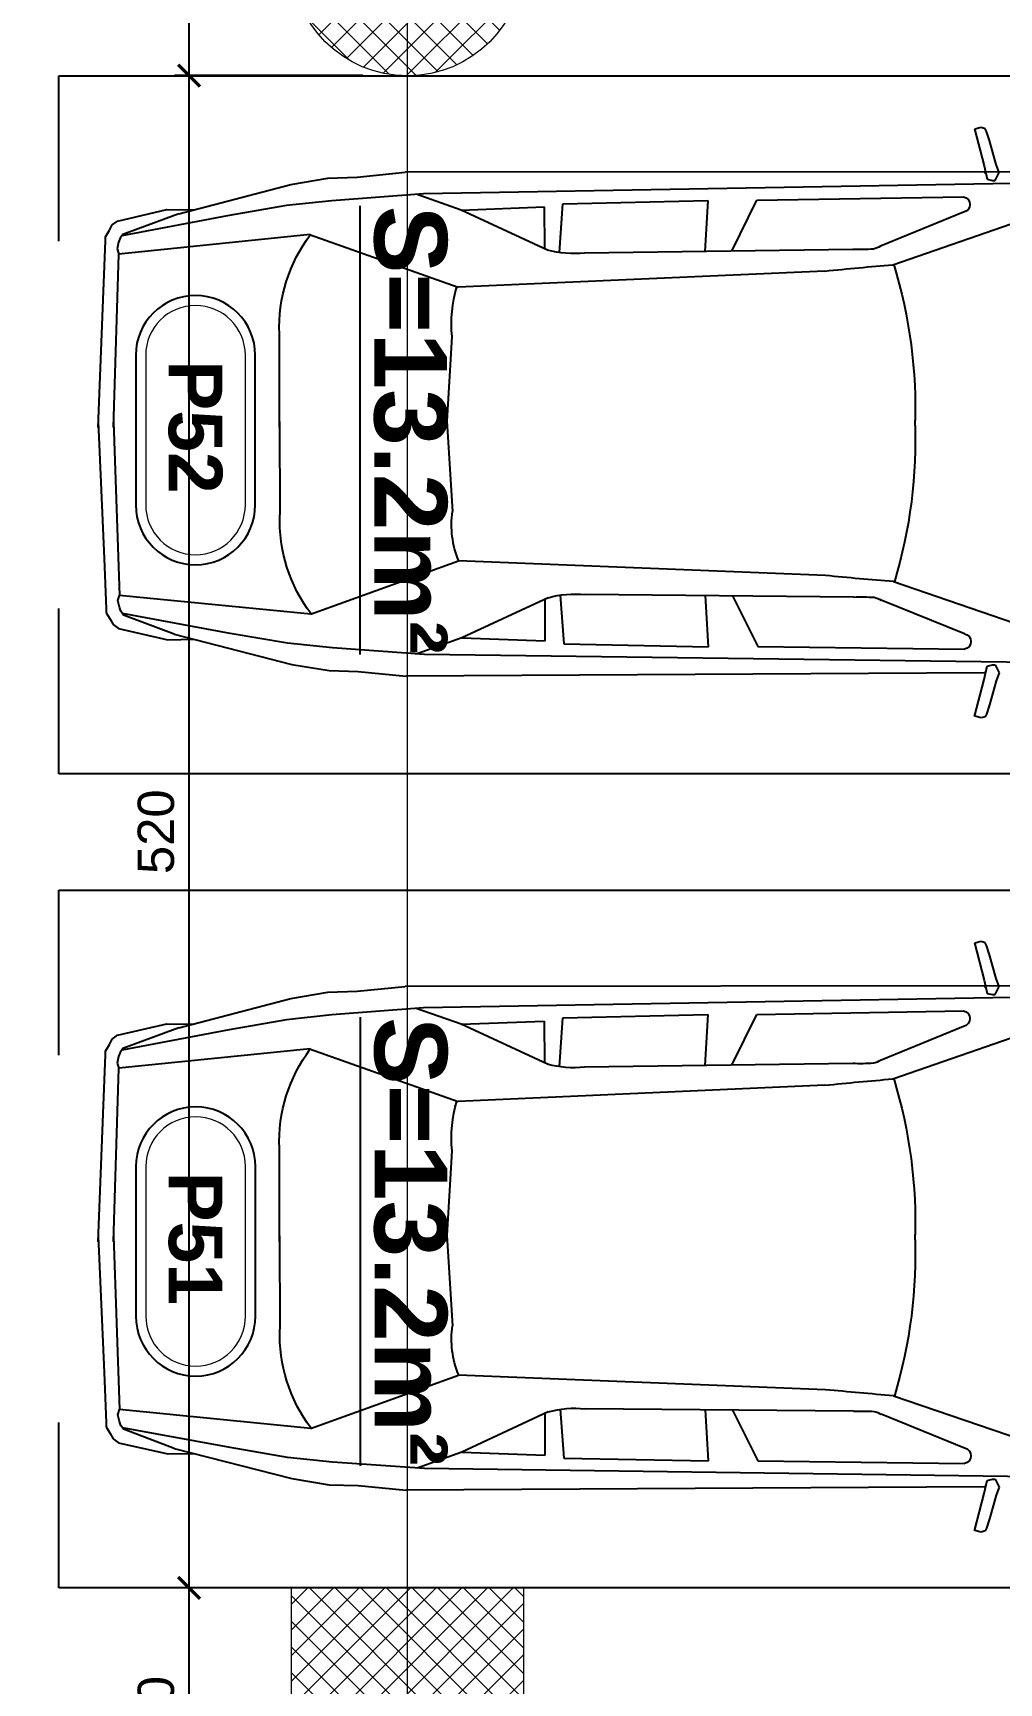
# Model space of a CAD drawing. Header units: centimetres. Extents: x 54080 to 59633, y -55119 to -48218.
# Drawn here: x 58069 to 58401, y -51265 to -50698 of the extents above; entities that cross this region are included whole.
import ezdxf
from ezdxf.enums import TextEntityAlignment as Align

# ---------------------------------------------------------------- set-up
doc = ezdxf.new("R2010")
doc.units = ezdxf.units.CM
doc.header["$LTSCALE"] = 50
doc.header["$MEASUREMENT"] = 0
for name, pattern in [('23486-A01$0${ Chain Double-Dash }', [0]), ('CACHE', [0.375, 0.25, -0.125]), ('CONTINU', [0])]:
    doc.linetypes.add(name, pattern=pattern)
doc.layers.get('0').update_dxf_attribs({"color": 8})
for name, color, linetype in [('BETON COUPE', 3, 'CONTINU'), ('COTE 50ème', 1, 'Continuous'), ('FINI', 251, 'Continuous'), ('PILIER', 7, 'Continuous'), ('TEXTE', 7, 'Continuous')]:
    doc.layers.add(name, color=color, linetype=linetype)
doc.layers.add('BETON HACHURE', color=253, linetype='Continuous', lineweight=13)
doc.layers.add('MACONNERIE COUPE', color=7, linetype='Continuous', lineweight=30)
doc.layers.add('HORS GEL', color=7, linetype='CACHE', lineweight=15, true_color=0x00661a)
doc.styles.add('BRMNAMES', font='swisseb.ttf', dxfattribs={"height": 20})
doc.styles.add('RS_TEXT_1.50', font='arial.ttf', dxfattribs={"height": 12.5})
doc.styles.add('RS_TXT_50', font='arial.ttf', dxfattribs={"height": 12.5})
doc.dimstyles.new('RS_50CM_LINEAIRE', dxfattribs={"dimscale": 5, "dimtxt": 12.5, "dimasz": 1.5, "dimexe": 1, "dimexo": 2.5, "dimgap": 1, "dimtad": 1, "dimdec": 1, "dimrnd": 0.5, "dimdsep": 46, "dimtxsty": 'RS_TXT_50', "dimblk1": 'ARCHTICK', "dimblk2": 'ARCHTICK', "dimsah": 1, "dimcen": 2.5, "dimdle": 1, "dimclrt": 4, "dimadec": 0, "dimazin": 2, "dimtfac": 1, "dimtdec": 1, "dimtix": 1, "dimtmove": 2, "dimatfit": 3, "dimfxl": 1, "dimtolj": 1, "dimtzin": 0, "dimarcsym": 0})

# ---------------------------------------------------------------- blocks, each defined once
blk = doc.blocks.new('A$C99aa3423')
at = {"layer": 'HORS GEL', "linetype": '23486-A01$0${ Chain Double-Dash }', "ltscale": 1.2}
blk.add_line((1995, -1175), (1995, 1580), dxfattribs=at)
blk = doc.blocks.new('_ArchTick')
at = {"color": 0, "linetype": 'ByBlock', "const_width": 0.15}
blk.add_lwpolyline([(-0.5, -0.5), (0.5, 0.5)], dxfattribs=at)
blk = doc.blocks.new('*D998')
at = {"layer": 'COTE 50ème', "color": 0, "lineweight": -2, "ltscale": 0.5, "transparency": 16777216}
for p, q in [((58122.54, -51317.36), (58122.54, -51227.36)), ((58145.17, -51232.36), (58117.54, -51232.36)), ((58145.17, -51312.36), (58117.54, -51312.36))]:
    blk.add_line(p, q, dxfattribs=at)
at = {"layer": 'Defpoints', "color": 0, "ltscale": 0.5, "transparency": 16777216}
for p in [(58122.54, -51232.36), (58157.67, -51232.36), (58157.67, -51312.36)]:
    blk.add_point(p, dxfattribs=at)
at = {"layer": 'COTE 50ème', "color": 0, "lineweight": -2, "ltscale": 0.5, "transparency": 16777216, "xscale": 7.5, "yscale": 7.5, "zscale": 7.5}
for p, rotation in [((58122.54, -51232.36), 90), ((58122.54, -51312.36), 270)]:
    blk.add_blockref('_ArchTick', p, dxfattribs=dict(at, rotation=rotation))
at = {"layer": 'COTE 50ème', "color": 4, "ltscale": 0.5, "transparency": 16777216, "insert": (58111.16, -51272.36), "char_height": 12.5, "attachment_point": 5, "rotation": 90, "style": 'RS_TXT_50'}
blk.add_mtext('\\A1;80', dxfattribs=at)
blk = doc.blocks.new('*D999')
at = {"layer": 'COTE 50ème', "color": 0, "lineweight": -2, "ltscale": 0.5, "transparency": 16777216}
for p, q in [((58182.32, -50712.26), (58117.54, -50712.26)), ((58122.54, -51237.36), (58122.54, -50707.26)), ((58145.17, -51232.36), (58117.54, -51232.36))]:
    blk.add_line(p, q, dxfattribs=at)
at = {"layer": 'Defpoints', "color": 0, "ltscale": 0.5, "transparency": 16777216}
for p in [(58122.54, -50712.26), (58194.82, -50712.26), (58157.67, -51232.36)]:
    blk.add_point(p, dxfattribs=at)
at = {"layer": 'COTE 50ème', "color": 0, "lineweight": -2, "ltscale": 0.5, "transparency": 16777216, "xscale": 7.5, "yscale": 7.5, "zscale": 7.5}
for p, rotation in [((58122.54, -50712.26), 90), ((58122.54, -51232.36), 270)]:
    blk.add_blockref('_ArchTick', p, dxfattribs=dict(at, rotation=rotation))
at = {"layer": 'COTE 50ème', "color": 4, "ltscale": 0.5, "transparency": 16777216, "insert": (58111.16, -50972.31), "char_height": 12.5, "attachment_point": 5, "rotation": 90, "style": 'RS_TXT_50'}
blk.add_mtext('\\A1;520', dxfattribs=at)
blk = doc.blocks.new('*D1000')
at = {"layer": 'COTE 50ème', "color": 0, "lineweight": -2, "ltscale": 0.5, "transparency": 16777216}
for p, q in [((58122.54, -50717.26), (58122.54, -50627.36)), ((58185.17, -50632.36), (58117.54, -50632.36)), ((58182.32, -50712.26), (58117.54, -50712.26))]:
    blk.add_line(p, q, dxfattribs=at)
at = {"layer": 'Defpoints', "color": 0, "ltscale": 0.5, "transparency": 16777216}
for p in [(58122.54, -50632.36), (58197.67, -50632.36), (58194.82, -50712.26)]:
    blk.add_point(p, dxfattribs=at)
at = {"layer": 'COTE 50ème', "color": 0, "lineweight": -2, "ltscale": 0.5, "transparency": 16777216, "xscale": 7.5, "yscale": 7.5, "zscale": 7.5}
for p, rotation in [((58122.54, -50632.36), 90), ((58122.54, -50712.26), 270)]:
    blk.add_blockref('_ArchTick', p, dxfattribs=dict(at, rotation=rotation))
at = {"layer": 'COTE 50ème', "color": 4, "ltscale": 0.5, "transparency": 16777216, "insert": (58111.16, -50672.31), "char_height": 12.5, "attachment_point": 5, "rotation": 90, "style": 'RS_TXT_50'}
blk.add_mtext('\\A1;80', dxfattribs=at)
blk = doc.blocks.new('PILIER')
at = {"color": 252}
blk.add_lwpolyline([(1.563, 1.2), (-1.437, 1.2, 1), (-1.437, -1.2), (1.563, -1.2, 1), (1.563, 1.2, -1)], format="xyb", dxfattribs=at)
at = {"color": 10, "lineweight": 20}
blk.add_lwpolyline([(1.563, 1), (-1.437, 1, 1), (-1.437, -1), (1.563, -1, 1)], format="xyb", close=True, dxfattribs=at)
at = {"color": 7, "style": 'BRMNAMES'}
blk.add_attdef('PILIER_TEXTE', text='', height=1.076, dxfattribs=at).set_placement((0, 0), align=Align.MIDDLE_CENTER)

msp = doc.modelspace()

# ---------------------------------------------------------------- hatches: boundary and pattern name
at = {"layer": 'BETON HACHURE', "transparency": 33554585}
h = msp.add_hatch(dxfattribs=at)
h.set_pattern_fill('ANSI37', color=256, scale=50, angle=270, style=0)
h.set_pattern_definition([(315, (861.459, 19655.393), (4.4194174, 4.4194174), []), (45, (861.459, 19655.393), (-4.4194174, 4.4194174), [])])
h.paths.add_polyline_path([(56357.67, -51847.22), (56382.67, -51847.22), (56382.67, -52172.22), (56357.67, -52172.22)], flags=0)
h.paths.add_polyline_path([(56357.67, -51847.22), (56382.67, -51847.22), (56382.67, -52172.22), (56357.67, -52172.22)], flags=0)
h.paths.add_polyline_path([(58537.67, -51987.36), (58537.67, -52037.36), (58617.67, -52037.36), (58617.67, -51987.36)], flags=0)
h.paths.add_polyline_path([(58157.67, -51987.36), (58157.67, -52037.36), (58237.67, -52037.36), (58237.67, -51987.36)], flags=0)
edge = h.paths.add_edge_path(flags=0)
edge.add_arc((58197.67, -50672.36), 40, 0, 360)
edge = h.paths.add_edge_path(flags=0)
edge.add_arc((58197.67, -49997.36), 40, 0, 360)
edge = h.paths.add_edge_path(flags=0)
edge.add_arc((58197.67, -51272.36), 40, 0, 360)
h.paths.add_polyline_path([(59277.67, -49527.22), (54853.83, -49527.22), (54464.54, -54263.92), (59277.59, -54736.58), (59277.67, -54713.51)])
edge = h.paths.add_edge_path(flags=0)
edge.add_arc((58197.67, -51272.36), 40, 0, 360)
h.paths.add_polyline_path([(56982.67, -49552.22), (56982.67, -49972.36), (57007.67, -49972.36), (57007.67, -49552.22), (58577.68, -49552.22), (58577.67, -50022.36), (58617.67, -50022.36), (58617.67, -49552.22), (59247.67, -49552.22), (59247.67, -51282.36), (58617.67, -51282.36), (58617.67, -50647.36), (58577.67, -50647.36), (58577.67, -51312.36), (59247.67, -51312.36), (59247.67, -52057.36), (58577.67, -52057.36), (58577.67, -53447.36), (58617.67, -53447.36), (58617.67, -52087.36), (59247.67, -52087.36), (59247.67, -54709.01), (58245.17, -54610.07), (58245.17, -54122.36), (58220.17, -54122.36), (58220.17, -54607.62), (56915.17, -54479.46), (56915.17, -54122.36), (56890.17, -54122.36), (56890.17, -54477.01), (55702.67, -54360.39), (55702.67, -54122.36), (55652.67, -54122.36), (55652.67, -54355.48), (54491.47, -54241.45), (54666.86, -52107.36), (54872.67, -52107.36), (54872.67, -52057.36), (54670.97, -52057.36), (54672.82, -52037.36), (54872.67, -52037.36), (54872.67, -51987.36), (54676.72, -51987.36), (54733.43, -51297.36), (54872.67, -51297.36), (54872.67, -51247.36), (54737.54, -51247.36), (54782.74, -50697.36), (54872.67, -50697.36), (54872.67, -50647.36), (54786.85, -50647.36), (54876.86, -49552.22), (55655.17, -49552.22), (55655.17, -49972.36), (55680.17, -49972.36), (55680.17, -49552.22)], flags=16)
h.paths.add_polyline_path([(58157.67, -51232.36), (58157.67, -51312.36), (58237.67, -51312.36), (58237.67, -51232.36)], flags=0)

# ---------------------------------------------------------------- linework, layer by layer
at = {"layer": 'BETON COUPE', "lineweight": 5}
msp.add_lwpolyline([(58157.67, -51232.36), (58157.67, -51312.36), (58237.67, -51312.36), (58237.67, -51232.36)], close=True, dxfattribs=at)
at = {"layer": 'BETON COUPE', "lineweight": 5, "ltscale": 0.5}
msp.add_circle((58197.67, -50672.36), 40, dxfattribs=at)
at = {"layer": 'FINI'}
for p, q in [((58077.67, -50769.2), (58077.67, -50712.36)), ((58077.67, -50712.36), (58560.83, -50712.36)), ((58392.77, -50730.57), (58396.11, -50743.34)), ((58395.05, -50730.09), (58392.8, -50730.68)), ((58396.43, -50730.53), (58395.05, -50730.09)), ((58396.9, -50731.44), (58396.43, -50730.53)), ((58397.85, -50734.63), (58396.9, -50731.44)), ((58400.22, -50742.83), (58397.85, -50734.63)), ((58180.37, -50747.17), (58196.84, -50745.52)), ((58431.41, -50745.33), (58196.84, -50745.52)), ((58396.6, -50745.66), (58396.1, -50745.66)), ((58396.11, -50743.34), (58397.08, -50747.9)), ((58399.82, -50748.33), (58401.17, -50745.57)), ((58401.17, -50745.57), (58400.22, -50742.83)), ((58118.96, -50759.77), (58157.48, -50749.67)), ((58157.48, -50749.67), (58170.3, -50747.52)), ((58170.3, -50747.52), (58180.37, -50747.17)), ((58412.17, -50749.23), (58203.17, -50752.91)), ((58397.08, -50747.9), (58398.91, -50748.34)), ((58398.91, -50748.34), (58399.82, -50748.33)), ((58156.03, -50756.97), (58136.33, -50760.41)), ((58171.59, -50755.31), (58156.03, -50756.97)), ((58203.17, -50752.91), (58171.59, -50755.31)), ((58216.07, -50758.54), (58200.66, -50753.1)), ((58216.07, -50758.54), (58244.71, -50757.42)), ((58244.71, -50757.42), (58244.74, -50771.65)), ((58249.91, -50773.12), (58251.08, -50756.35)), ((58251.08, -50756.35), (58300.93, -50755.18)), ((58300.93, -50755.18), (58299.94, -50772.74)), ((58309.22, -50772.62), (58317.9, -50755.15)), ((58317.9, -50755.15), (58388.98, -50753.94)), ((58364.63, -50777.33), (58426.11, -50755.98)), ((58095.12, -50765.45), (58096.05, -50763.63)), ((58096.05, -50763.63), (58097.9, -50762.28)), ((58097.9, -50762.28), (58114.86, -50758.35)), ((58136.33, -50760.41), (58099.32, -50767.4)), ((58118.96, -50759.77), (58099.68, -50766.87)), ((58114.86, -50758.35), (58123.98, -50758.45)), ((58245.8, -50772.27), (58216.07, -50758.54)), ((58388.99, -50759.24), (58360.37, -50770.97)), ((58093.07, -50786.38), (58093.71, -50769.09)), ((58093.71, -50769.09), (58093.72, -50767.72)), ((58093.72, -50767.72), (58095.12, -50765.45)), ((58098.28, -50769.6), (58097.79, -50771.88)), ((58098.75, -50768.23), (58098.28, -50769.6)), ((58164.12, -50766.92), (58098.35, -50773.63)), ((58099.68, -50766.87), (58098.75, -50768.23)), ((58163.98, -50766.93), (58215.07, -50785.06)), ((58096.55, -50833.33), (58098.35, -50773.63)), ((58097.79, -50771.88), (58098.35, -50773.63)), ((58350.83, -50772.05), (58258.54, -50773.3)), ((58341.29, -50779.5), (58215.07, -50785.06)), ((58091.25, -50833.34), (58093.07, -50786.38)), ((58153.64, -50833.21), (58153.57, -50801.1)), ((58211.16, -50833.11), (58212.98, -50802.04)), ((58091.25, -50831.38), (58093.26, -50878.34)), ((58096.55, -50831.37), (58098.59, -50891.06)), ((58153.63, -50831.25), (58153.7, -50863.36)), ((58211.16, -50831.12), (58213.1, -50862.18)), ((58093.26, -50878.34), (58093.97, -50895.62)), ((58164.25, -50897.49), (58215.26, -50879.15)), ((58341.51, -50884.19), (58215.26, -50879.15)), ((58364.85, -50886.27), (58426.42, -50907.36)), ((58098.04, -50892.82), (58098.59, -50891.06)), ((58098.53, -50895.09), (58098.04, -50892.82)), ((58164.39, -50897.5), (58098.59, -50891.06)), ((58246.05, -50891.82), (58216.38, -50905.67)), ((58245.02, -50906.67), (58244.99, -50892.31)), ((58250.16, -50890.95), (58251.39, -50907.72)), ((58351.07, -50891.6), (58258.78, -50890.73)), ((58301.25, -50908.67), (58300.18, -50891.12)), ((58309.46, -50891.21), (58318.22, -50908.64)), ((58389.29, -50904.25), (58360.62, -50892.64)), ((58077.67, -50952.36), (58077.67, -50895.52)), ((58093.97, -50895.62), (58093.99, -50896.99)), ((58093.99, -50896.99), (58095.4, -50899.26)), ((58095.4, -50899.26), (58096.34, -50901.07)), ((58099.01, -50896.46), (58098.53, -50895.09)), ((58099.95, -50897.82), (58099.01, -50896.46)), ((58136.62, -50904.13), (58099.59, -50897.29)), ((58117.42, -50904.41), (58099.95, -50897.82)), ((58096.34, -50901.07), (58098.19, -50902.42)), ((58098.19, -50902.42), (58115.16, -50906.28)), ((58117.42, -50904.41), (58157.82, -50914.78)), ((58156.34, -50907.49), (58136.62, -50904.13)), ((58216.38, -50905.67), (58200.99, -50911.17)), ((58216.38, -50905.67), (58245.02, -50906.67)), ((58115.16, -50906.28), (58124.16, -50906.14)), ((58171.91, -50909.08), (58156.34, -50907.49)), ((58203.49, -50911.35), (58171.91, -50909.08)), ((58412.51, -50914.16), (58203.49, -50911.35)), ((58251.39, -50907.72), (58301.25, -50908.67)), ((58318.22, -50908.64), (58389.3, -50909.55)), ((58157.82, -50914.78), (58170.65, -50916.88)), ((58170.65, -50916.88), (58180.72, -50917.18)), ((58396.11, -50919.94), (58397.08, -50915.37)), ((58397.08, -50915.37), (58398.91, -50914.94)), ((58398.91, -50914.94), (58399.82, -50914.95)), ((58399.82, -50914.95), (58401.17, -50917.7)), ((58180.72, -50917.18), (58197.2, -50918.76)), ((58396.1, -50917.61), (58197.2, -50918.76)), ((58392.77, -50932.7), (58396.11, -50919.94)), ((58396.6, -50917.61), (58396.1, -50917.61)), ((58400.22, -50920.44), (58397.85, -50928.64)), ((58401.17, -50917.7), (58400.22, -50920.44)), ((58395.05, -50933.18), (58392.8, -50932.6)), ((58396.43, -50932.74), (58395.05, -50933.18)), ((58396.9, -50931.83), (58396.43, -50932.74)), ((58397.85, -50928.64), (58396.9, -50931.83)), ((58560.83, -50952.36), (58077.67, -50952.36)), ((58077.67, -51049.2), (58077.67, -50992.36)), ((58077.67, -50992.36), (58560.83, -50992.36)), ((58392.77, -51010.57), (58396.11, -51023.34)), ((58395.05, -51010.09), (58392.8, -51010.68)), ((58396.43, -51010.53), (58395.05, -51010.09)), ((58396.9, -51011.44), (58396.43, -51010.53)), ((58397.85, -51014.63), (58396.9, -51011.44)), ((58400.22, -51022.83), (58397.85, -51014.63)), ((58396.11, -51023.34), (58397.08, -51027.9)), ((58401.17, -51025.57), (58400.22, -51022.83)), ((58118.96, -51039.77), (58157.48, -51029.67)), ((58157.48, -51029.67), (58170.3, -51027.52)), ((58170.3, -51027.52), (58180.37, -51027.17)), ((58180.37, -51027.17), (58196.84, -51025.52)), ((58431.41, -51025.33), (58196.84, -51025.52)), ((58412.17, -51029.23), (58203.17, -51032.91)), ((58396.6, -51025.66), (58396.1, -51025.66)), ((58397.08, -51027.9), (58398.91, -51028.34)), ((58398.91, -51028.34), (58399.82, -51028.33)), ((58399.82, -51028.33), (58401.17, -51025.57)), ((58171.59, -51035.31), (58156.03, -51036.97)), ((58203.17, -51032.91), (58171.59, -51035.31)), ((58216.07, -51038.54), (58200.66, -51033.1)), ((58251.08, -51036.35), (58300.93, -51035.18)), ((58300.93, -51035.18), (58299.94, -51052.74)), ((58309.22, -51052.62), (58317.9, -51035.15)), ((58317.9, -51035.15), (58388.98, -51033.94)), ((58364.63, -51057.33), (58426.11, -51035.98)), ((58097.9, -51042.28), (58114.86, -51038.35)), ((58136.33, -51040.41), (58099.32, -51047.4)), ((58118.96, -51039.77), (58099.68, -51046.87)), ((58114.86, -51038.35), (58123.98, -51038.45)), ((58156.03, -51036.97), (58136.33, -51040.41)), ((58216.07, -51038.54), (58244.71, -51037.42)), ((58245.8, -51052.27), (58216.07, -51038.54)), ((58244.71, -51037.42), (58244.74, -51051.65)), ((58249.91, -51053.12), (58251.08, -51036.35)), ((58388.99, -51039.24), (58360.37, -51050.97)), ((58093.72, -51047.72), (58095.12, -51045.45)), ((58095.12, -51045.45), (58096.05, -51043.63)), ((58096.05, -51043.63), (58097.9, -51042.28)), ((58164.12, -51046.92), (58098.35, -51053.63)), ((58099.68, -51046.87), (58098.75, -51048.23)), ((58163.98, -51046.93), (58215.07, -51065.06)), ((58093.07, -51066.38), (58093.71, -51049.09)), ((58093.71, -51049.09), (58093.72, -51047.72)), ((58098.28, -51049.6), (58097.79, -51051.88)), ((58097.79, -51051.88), (58098.35, -51053.63)), ((58098.75, -51048.23), (58098.28, -51049.6)), ((58350.83, -51052.05), (58258.54, -51053.3)), ((58096.55, -51113.33), (58098.35, -51053.63)), ((58341.29, -51059.5), (58215.07, -51065.06)), ((58091.25, -51113.34), (58093.07, -51066.38)), ((58153.64, -51113.21), (58153.57, -51081.1)), ((58211.16, -51113.11), (58212.98, -51082.04)), ((58091.25, -51111.38), (58093.26, -51158.34)), ((58096.55, -51111.37), (58098.59, -51171.06)), ((58153.63, -51111.25), (58153.7, -51143.36)), ((58211.16, -51111.12), (58213.1, -51142.18)), ((58093.26, -51158.34), (58093.97, -51175.62)), ((58164.25, -51177.49), (58215.26, -51159.15)), ((58341.51, -51164.19), (58215.26, -51159.15)), ((58364.85, -51166.27), (58426.42, -51187.36)), ((58098.04, -51172.82), (58098.59, -51171.06)), ((58164.39, -51177.5), (58098.59, -51171.06)), ((58246.05, -51171.82), (58216.38, -51185.67)), ((58245.02, -51186.67), (58244.99, -51172.31)), ((58250.16, -51170.95), (58251.39, -51187.72)), ((58351.07, -51171.6), (58258.78, -51170.73)), ((58301.25, -51188.67), (58300.18, -51171.12)), ((58309.46, -51171.21), (58318.22, -51188.64)), ((58077.67, -51232.36), (58077.67, -51175.52)), ((58093.97, -51175.62), (58093.99, -51176.99)), ((58093.99, -51176.99), (58095.4, -51179.26)), ((58098.53, -51175.09), (58098.04, -51172.82)), ((58099.01, -51176.46), (58098.53, -51175.09)), ((58099.95, -51177.82), (58099.01, -51176.46)), ((58136.62, -51184.13), (58099.59, -51177.29)), ((58117.42, -51184.41), (58099.95, -51177.82)), ((58389.29, -51184.25), (58360.62, -51172.64)), ((58095.4, -51179.26), (58096.34, -51181.07)), ((58096.34, -51181.07), (58098.19, -51182.42)), ((58098.19, -51182.42), (58115.16, -51186.28)), ((58115.16, -51186.28), (58124.16, -51186.14)), ((58117.42, -51184.41), (58157.82, -51194.78)), ((58156.34, -51187.49), (58136.62, -51184.13)), ((58171.91, -51189.08), (58156.34, -51187.49)), ((58203.49, -51191.35), (58171.91, -51189.08)), ((58216.38, -51185.67), (58200.99, -51191.17)), ((58216.38, -51185.67), (58245.02, -51186.67)), ((58251.39, -51187.72), (58301.25, -51188.67)), ((58318.22, -51188.64), (58389.3, -51189.55)), ((58157.82, -51194.78), (58170.65, -51196.88)), ((58412.51, -51194.16), (58203.49, -51191.35)), ((58397.08, -51195.37), (58398.91, -51194.94)), ((58398.91, -51194.94), (58399.82, -51194.95)), ((58399.82, -51194.95), (58401.17, -51197.71)), ((58170.65, -51196.88), (58180.72, -51197.18)), ((58180.72, -51197.18), (58197.2, -51198.76)), ((58396.1, -51197.61), (58197.2, -51198.76)), ((58392.77, -51212.7), (58396.11, -51199.94)), ((58396.6, -51197.61), (58396.1, -51197.61)), ((58396.11, -51199.94), (58397.08, -51195.37)), ((58400.22, -51200.44), (58397.85, -51208.64)), ((58401.17, -51197.71), (58400.22, -51200.44)), ((58396.9, -51211.83), (58396.43, -51212.74)), ((58397.85, -51208.64), (58396.9, -51211.83)), ((58395.05, -51213.18), (58392.8, -51212.6)), ((58396.43, -51212.74), (58395.05, -51213.18)), ((58560.83, -51232.36), (58077.67, -51232.36))]:
    msp.add_line(p, q, dxfattribs=at)
at = {"layer": 'FINI', "extrusion": (0, 0, -1)}
for centre, major_axis, ratio, start_param, end_param in [((58388.45, -50756.59), (-2.56, 0.88), 1, 1.435807, 4.182632), ((58206.9, -50799.03), (-53.36, 0.57), 1, -0.04965, 0.632628), ((58254.95, -50738.59), (-34.89, 0.83), 1, 4.585523, 4.953624), ((58353.31, -50691.93), (80.15, 0.77), 0.999999, 1.522288, 1.611465), ((58354.59, -50760.29), (-5.81, 10.66), 1, 3.144817, 3.358791), ((58454.26, -51867.7), (-232.64, 1069.03), 1, 0.110836, 0.132256), ((58202.56, -50826.89), (169.78, 1.6), 1, -0.287391, 0.04404), ((58256.91, -50797.69), (44.14, 0.78), 1, 3.06056, 3.452838), ((58202.58, -50837.38), (169.79, 0.75), 1, -0.03434, 0.297091), ((58207.04, -50865.22), (-53.36, 0.48), 1, -0.656582, 0.025696), ((58257.05, -50866.35), (44.24, 1.25), 0.85675, 2.830193, 3.284587), ((58449.97, -49795.53), (-1092.99, 48.28), 1, -1.537057, -1.515637), ((58255.34, -50925.46), (34.89, 0.82), 1, 4.466762, 4.834863), ((58353.89, -50971.71), (80.13, 2.06), 1, 4.702988, 4.792166), ((58354.89, -50903.35), (-12.07, 1.35), 1, 1.736829, 1.950804), ((58388.76, -50906.9), (-2.56, 0.88), 1, 1.435807, 4.182632), ((58388.45, -51036.59), (-2.56, 0.88), 1, 1.435807, 4.182632), ((58206.9, -51079.03), (-53.36, 0.57), 1, -0.04965, 0.632628), ((58254.95, -51018.59), (-34.89, 0.83), 1, 4.585523, 4.953624), ((58353.31, -50971.93), (80.15, 0.77), 0.999999, 1.522288, 1.611465), ((58354.59, -51040.29), (-5.81, 10.66), 1, 3.144817, 3.358791), ((58454.26, -52147.7), (-232.64, 1069.03), 1, 0.110836, 0.132256), ((58202.56, -51106.89), (169.78, 1.6), 1, -0.287391, 0.04404), ((58256.91, -51077.69), (44.14, 0.78), 1, 3.06056, 3.452838), ((58202.58, -51117.38), (169.79, 0.75), 1, -0.03434, 0.297091), ((58207.04, -51145.22), (-53.36, 0.48), 1, -0.656582, 0.025696), ((58257.05, -51146.35), (44.24, 1.25), 0.85675, 2.830193, 3.284587), ((58449.97, -50075.53), (-1092.99, 48.28), 1, -1.537057, -1.515637), ((58255.34, -51205.46), (34.89, 0.82), 1, 4.466762, 4.834863), ((58353.89, -51251.71), (80.13, 2.06), 1, 4.702988, 4.792166), ((58354.89, -51183.35), (-12.07, 1.35), 1, 1.736829, 1.950804), ((58388.76, -51186.9), (-2.56, 0.88), 1, 1.435807, 4.182632)]:
    msp.add_ellipse(centre, major_axis=major_axis, ratio=ratio, start_param=start_param, end_param=end_param, dxfattribs=at)

# ---------------------------------------------------------------- block references
at = {"layer": 'MACONNERIE COUPE', "lineweight": 5, "ltscale": 0.5}
msp.add_blockref('A$C99aa3423', (56202.67, -50862.36), dxfattribs=at)
at = {"layer": 'PILIER', "xscale": 17.145, "yscale": 17.145, "zscale": 17.145, "rotation": 270}
for p, values in [((58124.72, -50833.11), {'PILIER_TEXTE': 'P52'}), ((58124.76, -51112.13), {'PILIER_TEXTE': 'P51'})]:
    msp.add_blockref('PILIER', p, dxfattribs=at).add_auto_attribs(values)

# ---------------------------------------------------------------- texts
at = {"layer": 'TEXTE', "char_height": 25, "width": 958.4363, "attachment_point": 5, "rotation": 270, "style": 'RS_TEXT_1.50'}
for insert in [(58198.58, -50834.19), (58198.62, -51113.21)]:
    msp.add_mtext('{\\fArial|b1|i0|c0|p34;\\LS=13.2m²}', dxfattribs=dict(at, insert=insert))

# ---------------------------------------------------------------- dimensions: what is measured, and where the dimension line sits
at = {"layer": 'COTE 50ème', "ltscale": 0.5}
for base, p1, p2, picture, middle in [((58122.54, -50632.36), (58194.82, -50712.26), (58197.67, -50632.36), '*D1000', (58111.16, -50672.31)), ((58122.54, -50712.26), (58157.67, -51232.36), (58194.82, -50712.26), '*D999', (58111.16, -50972.31)), ((58122.54, -51232.36), (58157.67, -51312.36), (58157.67, -51232.36), '*D998', (58111.16, -51272.36))]:
    dim = msp.add_linear_dim(base=base, p1=p1, p2=p2, angle=90, dimstyle='RS_50CM_LINEAIRE', dxfattribs=at)
    dim.commit()
    dim.dimension.update_dxf_attribs({"geometry": picture, "text_midpoint": middle})

doc.saveas('drawing.dxf')
